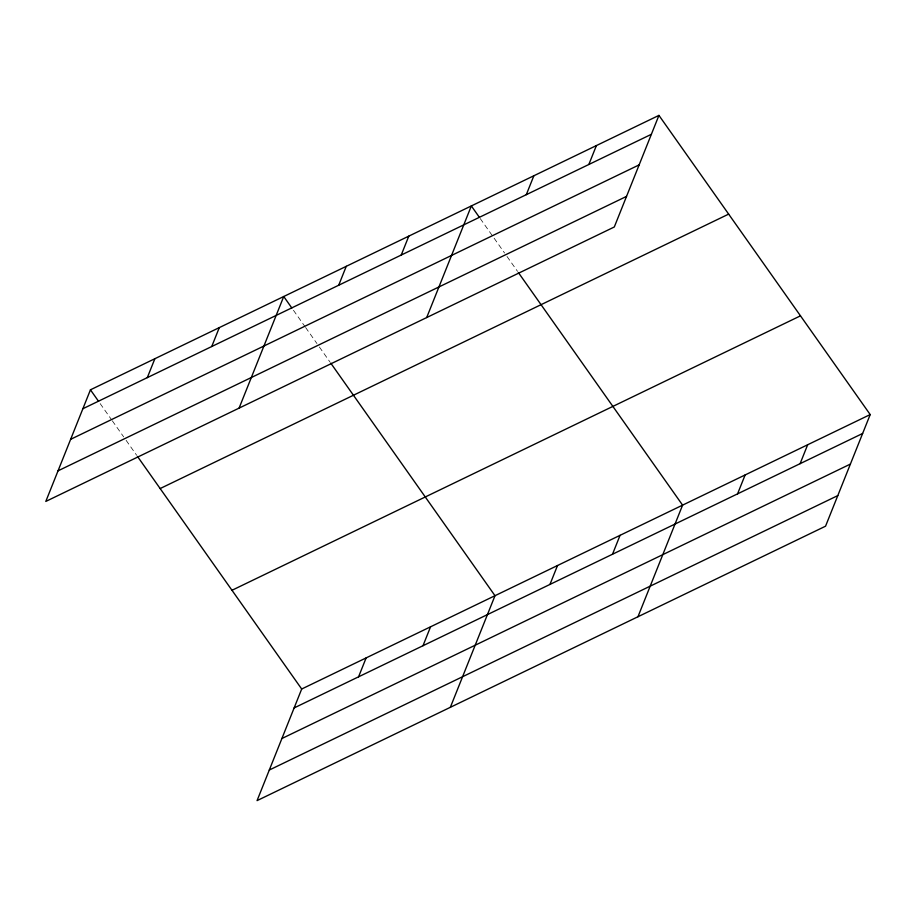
<?xml version="1.0" encoding="UTF-8"?>
<svg xmlns="http://www.w3.org/2000/svg" width="916" height="916" viewBox="0 0 916 916"><rect width="100%" height="100%" fill="white"/><g stroke="black" fill="none" stroke-linecap="round" stroke-linejoin="round"><path stroke-width="0.69" stroke-dasharray="4.58 3.44" d="M480.247 218.569L504.567 253.011M507.006 256.457L517.54 271.388M293.452 310.284L304.81 326.359M305.612 327.504L316.97 343.58M319.398 347.027L329.932 361.946M100.165 403.601L111.512 419.665M112.325 420.822L123.671 436.886M126.11 440.333L136.644 455.263"/><path stroke-width="1.37" d="M658.936 115.382L90.444 389.815L45.8 501.43L614.304 226.985L658.936 115.382L870.2 414.57L825.556 526.185L257.064 800.618L301.696 689.015L870.2 414.57M147.304 377.632L154.873 358.717M211.733 346.534L219.302 327.607M239.087 408.112L283.731 296.509L291.838 307.994M338.702 285.231L346.259 266.316M401.231 255.049L408.799 236.133M426.696 317.554L471.339 205.94L479.446 217.424M526.299 194.673L533.868 175.757M358.568 676.832L366.125 657.917M588.839 164.479L596.408 145.564M422.997 645.723L430.554 626.807M450.351 707.312L494.995 595.709L330.745 363.102M549.955 584.431L557.523 565.515M612.495 554.249L620.063 535.333M637.96 616.743L682.592 505.14L518.353 272.533M737.563 493.873L745.132 474.946M800.103 463.679L807.66 444.764M82.875 408.731L651.379 134.297M70.635 439.325L639.139 164.88M58.029 470.835L626.533 196.39M160.151 488.56L728.655 214.115M231.988 590.282L800.481 315.837M294.128 707.931L862.632 433.486M281.899 738.525L850.403 464.08M269.293 770.035L837.797 495.59M90.444 389.815L98.55 401.3M137.457 456.408L301.696 689.015"/></g></svg>
